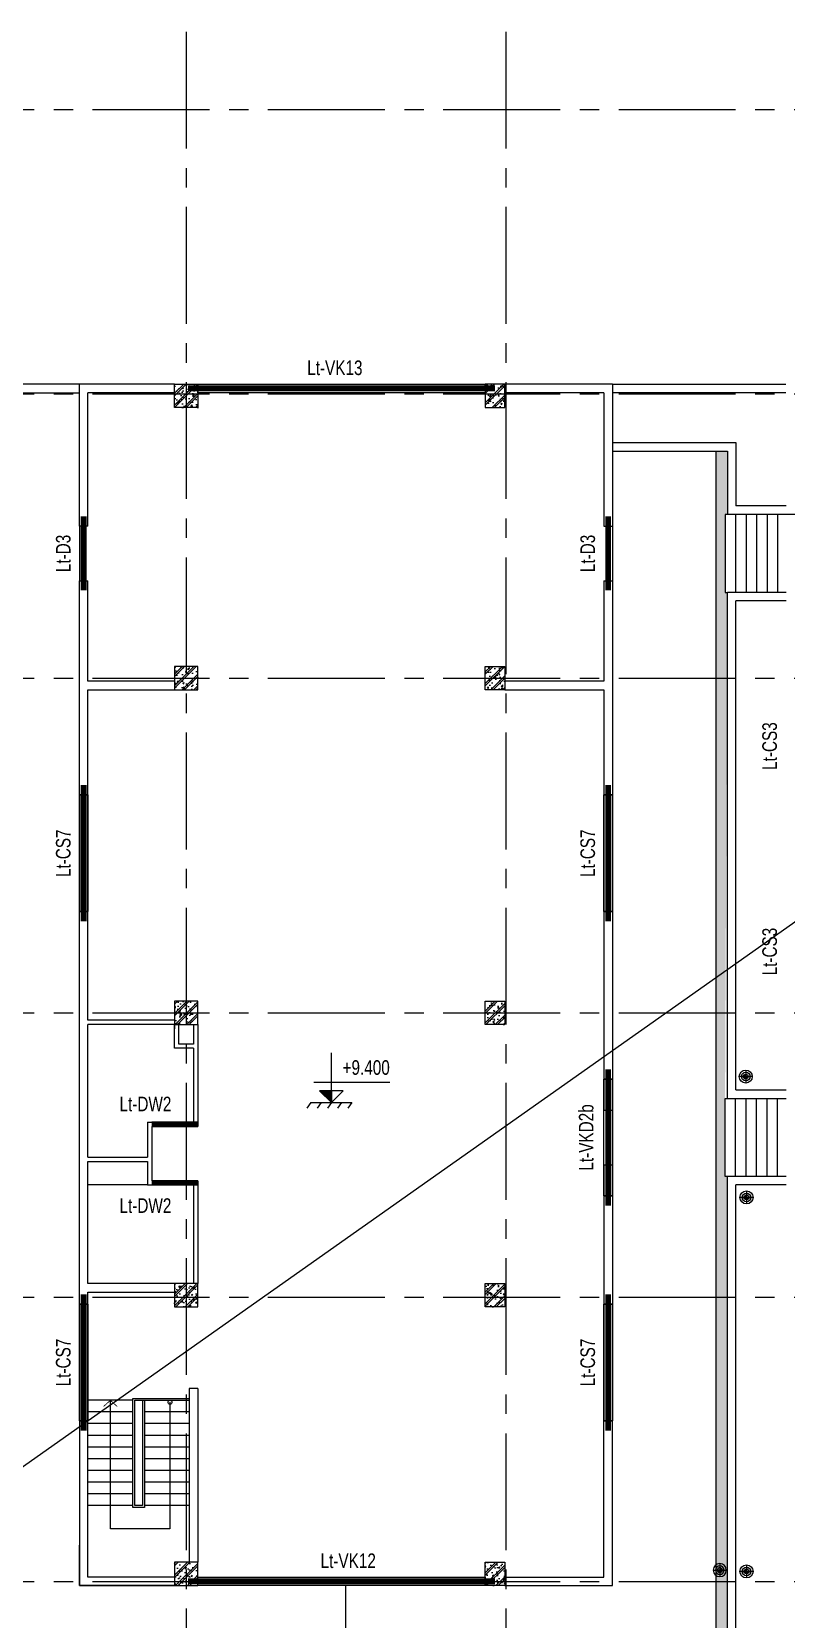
# Model space of a CAD drawing. Header units: millimetres. Extents: x 0 to 132458, y 0 to 365310.
# Drawn here: x 49215 to 68577, y 119774 to 160547 of the extents above; entities that cross this region are included whole.
import ezdxf
from ezdxf.enums import TextEntityAlignment as Align

# ---------------------------------------------------------------- set-up
doc = ezdxf.new("R2010")
doc.units = ezdxf.units.MM
doc.header["$LTSCALE"] = 400
doc.linetypes.add('CENTER2', pattern=[1.125, 0.75, -0.125, 0.125, -0.125])
doc.layers.get('0').update_dxf_attribs({"lineweight": 5})
for name, color, linetype in [('CDC.01.AXIS', 160, 'CENTER2'), ('CDC.02.DIM', 1, 'Continuous'), ('CDC.03.BORDER', 3, 'Continuous'), ('CDC.06.TEXT', 2, 'Continuous'), ('CDC.09.COLUMN', 4, 'Continuous'), ('CDC.10.HATCH', 9, 'Continuous'), ('CDC.11.NOTE', 8, 'Continuous'), ('CDC.12.PILE', 7, 'Continuous'), ('KCS_LANH_TO', 3, 'Continuous')]:
    doc.layers.add(name, color=color, linetype=linetype)
doc.layers.add('KCS_Plotter', color=11, linetype='Continuous', plot=False)
doc.styles.add('KCS_SMTEXT', font='arial.ttf', dxfattribs={"width": 0.7})
doc.styles.add('SMTEXT', font='arial.ttf', dxfattribs={"width": 0.7})
pattern_1 = [(50, (1150, 0), (358.63009, -31.376067), [37.5, -412.5]), (355, (1150, 0), (-69.37567, 376.09607), [30, -330]), (100.4514, (1179.9, -2.6), (289.25469, 344.71977), [31.870095, -350.571056]), (46.1842, (1150, 100), (533.62052, -82.75951), [56.25, -618.75]), (96.6356, (1194.47, 93.1), (467.33135, 487.05894), [47.80514, -525.8565]), (351.1842, (1150, 100), (467.33097, 487.0593), [45, -495]), (21, (1200, 75), (298.453526, -201.309445), [37.5, -412.5]), (326, (1200, 75), (121.657666, 362.57502), [30, -330]), (71.4514, (1224.87, 58.22), (420.111314, 161.26525), [31.870095, -350.571056]), (37.5, (1150, 0), (6.079928, 166.446927), [0, -326, 0, -335, 0, -331.25]), (7.5, (1150, 0), (131.534769, 197.205856), [0, -191, 0, -318.5, 0, -126.25]), (327.5, (1038.5, 0), (266.911218, -11.277436), [0, -125, 0, -390, 0, -517.5]), (317.5, (988.5, 0), (291.593085, 50.05249), [0, -162.5, 0, -259, 0, -367.5]), (45, (1150, 0), (-150.26019, 150.26019), []), (45, (1150, 61.25), (-150.26019, 150.26019), [])]
pattern_2 = [(50, (-1150, 0), (358.63009, -31.376067), [37.5, -412.5]), (355, (-1150, 0), (-69.37567, 376.09607), [30, -330]), (100.4514, (-1120.1, -2.6), (289.25469, 344.71977), [31.870095, -350.571056]), (46.1842, (-1150, 100), (533.62052, -82.75951), [56.25, -618.75]), (96.6356, (-1105.53, 93.1), (467.33135, 487.05894), [47.80514, -525.8565]), (351.1842, (-1150, 100), (467.33097, 487.0593), [45, -495]), (21, (-1100, 75), (298.453526, -201.309445), [37.5, -412.5]), (326, (-1100, 75), (121.657666, 362.57502), [30, -330]), (71.4514, (-1075.13, 58.22), (420.111314, 161.26525), [31.870095, -350.571056]), (37.5, (-1150, 0), (6.079928, 166.446927), [0, -326, 0, -335, 0, -331.25]), (7.5, (-1150, 0), (131.534769, 197.205856), [0, -191, 0, -318.5, 0, -126.25]), (327.5, (-1261.5, 0), (266.911218, -11.277436), [0, -125, 0, -390, 0, -517.5]), (317.5, (-1311.5, 0), (291.593085, 50.05249), [0, -162.5, 0, -259, 0, -367.5]), (45, (-1150, 0), (-150.26019, 150.26019), []), (45, (-1150, 61.25), (-150.26019, 150.26019), [])]

# ---------------------------------------------------------------- blocks, each defined once
blk = doc.blocks.new('T3-7.95M')
at = {"layer": 'CDC.10.HATCH'}
h = blk.add_hatch(dxfattribs=at)
h.set_pattern_fill('CHAU-01', color=256, scale=50, style=0, pattern_type=2)
h.set_pattern_definition(pattern_1)
h.paths.add_polyline_path([(1781880, -80498), (1781280, -80498), (1781280, -79898), (1781880, -79898)])
h = blk.add_hatch(dxfattribs=at)
h.set_pattern_fill('CHAU-01', color=256, scale=50, style=0, pattern_type=2)
h.set_pattern_definition(pattern_2)
h.paths.add_polyline_path([(1789255, -79898), (1789255, -80498), (1789755, -80498), (1789755, -79898)])
h = blk.add_hatch(dxfattribs=at)
h.set_pattern_fill('CHAU-01', color=256, scale=50, style=0, pattern_type=2)
h.set_pattern_definition(pattern_1)
h.paths.add_polyline_path([(1781880, -87148), (1781280, -87148), (1781280, -87748), (1781880, -87748)])
h = blk.add_hatch(dxfattribs=at)
h.set_pattern_fill('CHAU-01', color=256, scale=50, style=0, pattern_type=2)
h.set_pattern_definition(pattern_2)
h.paths.add_polyline_path([(1789255, -87148), (1789255, -87748), (1789755, -87748), (1789755, -87148)])
h = blk.add_hatch(dxfattribs=at)
h.set_pattern_fill('CHAU-01', color=256, scale=50, style=0, pattern_type=2)
h.set_pattern_definition(pattern_1)
h.paths.add_polyline_path([(1781880, -95748), (1781280, -95748), (1781280, -96348), (1781880, -96348)])
h = blk.add_hatch(dxfattribs=at)
h.set_pattern_fill('CHAU-01', color=256, scale=50, style=0, pattern_type=2)
h.set_pattern_definition(pattern_2)
h.paths.add_polyline_path([(1789255, -95748), (1789255, -96348), (1789755, -96348), (1789755, -95748)])
h = blk.add_hatch(dxfattribs=at)
h.set_pattern_fill('CHAU-01', color=256, scale=50, style=0, pattern_type=2)
h.set_pattern_definition(pattern_1)
h.paths.add_polyline_path([(1781880, -102998), (1781280, -102998), (1781280, -103598), (1781880, -103598)])
h = blk.add_hatch(dxfattribs=at)
h.set_pattern_fill('CHAU-01', color=256, scale=50, style=0, pattern_type=2)
h.set_pattern_definition(pattern_2)
h.paths.add_polyline_path([(1789255, -102998), (1789255, -103598), (1789755, -103598), (1789755, -102998)])
h = blk.add_hatch(dxfattribs=at)
h.set_pattern_fill('CHAU-01', color=256, scale=50, style=0, pattern_type=2)
h.set_pattern_definition(pattern_1)
h.paths.add_polyline_path([(1781880, -110157), (1781280, -110157), (1781280, -110757), (1781880, -110757)])
h = blk.add_hatch(dxfattribs=at)
h.set_pattern_fill('CHAU-01', color=256, scale=50, style=0, pattern_type=2)
h.set_pattern_definition(pattern_2)
h.paths.add_polyline_path([(1789255, -110157), (1789255, -110757), (1789755, -110757), (1789755, -110157)])
at = {"layer": 'CDC.09.COLUMN', "ltscale": 2000}
for points in [[(1781880, -79898), (1781880, -80498), (1781280, -80498), (1781280, -79898)], [(1789255, -79898), (1789255, -80498), (1789755, -80498), (1789755, -79898)], [(1781880, -87748), (1781880, -87148), (1781280, -87148), (1781280, -87748)], [(1789255, -87748), (1789255, -87148), (1789755, -87148), (1789755, -87748)], [(1781880, -96348), (1781880, -95748), (1781280, -95748), (1781280, -96348)], [(1789255, -96348), (1789255, -95748), (1789755, -95748), (1789755, -96348)], [(1781880, -103598), (1781880, -102998), (1781280, -102998), (1781280, -103598)], [(1789255, -103598), (1789255, -102998), (1789755, -102998), (1789755, -103598)], [(1781880, -110757), (1781880, -110157), (1781280, -110157), (1781280, -110757)], [(1789255, -110757), (1789255, -110157), (1789755, -110157), (1789755, -110757)]]:
    blk.add_lwpolyline(points, close=True, dxfattribs=at)
blk = doc.blocks.new('fgsgfghg')
at = {"layer": 'CDC.09.COLUMN', "ltscale": 1.5}
blk.add_hatch(color=256, dxfattribs=at).paths.add_polyline_path([(63, 0, -0.414214), (0, -63, -0.414214), (-63, 0, -1), (0, 0, 1)])
at = {"layer": 'CDC.09.COLUMN'}
for p, q in [((167, 0), (-167, 0)), ((0, 167), (0, -167))]:
    blk.add_line(p, q, dxfattribs=at)
at = {"layer": 'CDC.09.COLUMN', "ltscale": 1.5}
for p, q in [((-96, 0), (96, 0)), ((0, 93), (0, -93))]:
    blk.add_line(p, q, dxfattribs=at)
at = {"layer": 'CDC.09.COLUMN'}
for radius in [167, 111]:
    blk.add_circle((0, 0), radius, dxfattribs=at)
at = {"layer": 'CDC.09.COLUMN', "ltscale": 1.5}
blk.add_circle((0, 0), 62.5, dxfattribs=at)
for centre, start, end in [((-31, 0), 0, 180), ((31, 0), 180, 0)]:
    blk.add_arc(centre, 31.3, start, end, dxfattribs=at)
blk = doc.blocks.new('CAODO')
at = {"layer": 'CDC.10.HATCH'}
blk.add_hatch(color=256, dxfattribs=at).paths.add_polyline_path([(-200, 200), (0, 0), (0, 200)])
at = {"layer": 'CDC.02.DIM'}
for p, q in [((-350, 0), (-418, -96)), ((-175, 0), (-243, -96)), ((0, 0), (-68, -96)), ((175, 0), (107, -96)), ((350, 0), (282, -96))]:
    blk.add_line(p, q, dxfattribs=at)
for points in [[(0, 200), (0, 0), (200, 200), (-200, 200), (0, 0), (0, 850)], [(-300, 350), (1000, 350)], [(-350, 0), (350, 0)]]:
    blk.add_lwpolyline(points, dxfattribs=at)

msp = doc.modelspace()

# ---------------------------------------------------------------- hatches: boundary and pattern name
at = {"layer": 'CDC.10.HATCH', "ltscale": 10}
h = msp.add_hatch(dxfattribs=at)
h.set_pattern_fill('ANSI33', color=256, scale=40, angle=135, style=0)
h.set_pattern_definition([(180, (-178934.05, 57282.33), (-4e-14, -254), []), (180, (-179061.05, 57409.33), (-4e-14, -254), [127, -63.5])])
h.paths.add_polyline_path([(67006.9, 146147.3), (67006.9, 148147.3), (67067.1, 148147.3), (67067.1, 149777.2), (66766.9, 149777.2), (66766.9, 117897.2), (67067.1, 117897.2), (67067, 131147.2), (67006.9, 131147.2), (67006.9, 133147.2), (67067.1, 146147.3)])

# ---------------------------------------------------------------- linework, layer by layer
at = {"ltscale": 10}
for p, q in [((63897.1, 132847.3), (64117.1, 132847.3)), ((63897.1, 131447.3), (64117.1, 131447.3))]:
    msp.add_line(p, q, dxfattribs=at)
for points in [[(50656.9, 137947.5), (50436.9, 137947.5), (50436.9, 140947.2), (50656.9, 140947.2)], [(50436.9, 137947.5), (50506.9, 137947.5), (50506.9, 140947.2), (50436.9, 140947.2)], [(50586.9, 137947.5), (50656.9, 137947.5), (50656.9, 140947.2), (50586.9, 140947.2)], [(64117.1, 137947.5), (63897.1, 137947.5), (63897.1, 140947.2), (64117.1, 140947.2)], [(63897.1, 137947.5), (63967.1, 137947.5), (63967.1, 140947.2), (63897.1, 140947.2)], [(64047.1, 137947.5), (64117.1, 137947.5), (64117.1, 140947.2), (64047.1, 140947.2)], [(64117.1, 130647.5), (63897.1, 130647.5), (63897.1, 133647.2), (64117.1, 133647.2)], [(50656.9, 124867.5), (50436.9, 124867.5), (50436.9, 127867.2), (50656.9, 127867.2)], [(50436.9, 124867.5), (50506.9, 124867.5), (50506.9, 127867.2), (50436.9, 127867.2)], [(50586.9, 124867.5), (50656.9, 124867.5), (50656.9, 127867.2), (50586.9, 127867.2)], [(64117.1, 124867.5), (63897.1, 124867.5), (63897.1, 127867.2), (64117.1, 127867.2)], [(63897.1, 124867.5), (63967.1, 124867.5), (63967.1, 127867.2), (63897.1, 127867.2)], [(64047.1, 124867.5), (64117.1, 124867.5), (64117.1, 127867.2), (64047.1, 127867.2)]]:
    msp.add_lwpolyline(points, close=True, dxfattribs=at)
for points in [[(63967.1, 132847.3), (63967.1, 133647.2), (63897.1, 133647.2), (63897.1, 132847.3)], [(64047.1, 131447.3), (64047.1, 130647.5), (64117.1, 130647.5), (64117.1, 133647.2), (64047.1, 133647.2), (64047.1, 132847.3)], [(63897.1, 131447.3), (63897.1, 130647.5), (63967.1, 130647.5), (63967.1, 131447.3)]]:
    msp.add_lwpolyline(points, dxfattribs=at)
at = {"layer": 'CDC.01.AXIS', "ltscale": 10}
for p, q in [((53176.9, 160547.2), (53176.9, 116747.2)), ((61376.9, 160547.2), (61376.9, 116747.2)), ((10276.8, 158547.2), (104277.1, 158547.2)), ((10276.8, 151247.2), (104277.1, 151247.2)), ((10276.8, 143947.2), (104277.1, 143947.2)), ((10276.8, 135347.2), (104277.1, 135347.2)), ((10276.8, 128047.2), (104277.1, 128047.2)), ((10276.8, 120747.2), (104277.1, 120747.2))]:
    msp.add_line(p, q, dxfattribs=at)
at = {"layer": 'CDC.03.BORDER'}
for p, q in [((50436.9, 151497.2), (45986.8, 151497.2)), ((45986.8, 151277.2), (50436.9, 151277.2)), ((64117, 151497.2), (68567.1, 151497.2)), ((68567.1, 151277.2), (64117, 151277.2))]:
    msp.add_line(p, q, dxfattribs=at)
at = {"layer": 'CDC.03.BORDER', "ltscale": 10}
for p, q in [((52876.9, 151497.2), (50386.9, 151497.2)), ((50436.9, 147847.3), (50436.9, 151497.2)), ((52876.9, 151277.2), (50656.9, 151277.2)), ((50656.9, 147847.3), (50656.9, 151277.2)), ((64117.1, 151497.3), (61351.8, 151497.3)), ((63897.1, 151277.3), (61351.8, 151277.3)), ((63897.1, 151277.3), (63897.1, 147847.3)), ((64117.1, 151497.3), (64117.1, 147847.3)), ((64117, 149997.2), (67287.1, 149997.2)), ((64117, 149777.2), (67067.1, 149777.2)), ((67067.1, 149777.2), (67067.1, 148147.3)), ((67287.1, 149997.2), (67287.1, 148367.3)), ((69166.9, 148147.3), (67007.1, 148147.3)), ((68577, 148367.1), (67287.1, 148367.3)), ((50656.9, 147847.3), (50436.9, 147847.3)), ((63897.1, 147847.3), (64117.1, 147847.3)), ((63897.1, 146447.3), (64117.1, 146447.3)), ((67007.1, 146147.3), (67067.1, 146147.3)), ((67067.1, 133147.2), (67067.1, 146147.3)), ((68577, 146147.2), (67067.1, 146147.3)), ((67287.1, 133367.2), (67287.1, 145927.3)), ((68577, 145927.2), (67287.1, 145927.3)), ((50656.9, 140947.2), (50656.9, 143647.2)), ((50656.9, 143647.2), (53476.8, 143647.2)), ((61351.8, 143647.2), (63897.1, 143647.2)), ((63897.1, 143647.2), (63897.1, 140947.2)), ((50656.9, 140947.2), (50436.9, 140947.2)), ((64117.1, 140947.2), (63897.1, 140947.2)), ((50436.9, 137947.5), (50656.9, 137947.5)), ((63897.1, 137947.5), (64117.1, 137947.5)), ((52876.8, 135157.2), (50656.9, 135157.2)), ((52876.8, 135047.2), (50656.9, 135047.2)), ((52876.8, 135047.2), (52876.8, 134937.2)), ((53366.8, 135047.2), (53366.8, 134547.2)), ((53476.8, 135047.2), (53476.8, 132428)), ((53366.8, 134437.2), (53366.8, 132538)), ((64117.1, 133647.2), (63897.1, 133647.2)), ((67287.1, 133367.2), (68577, 133367.2)), ((67007.1, 133147.2), (68577, 133147.2)), ((52187.4, 132538), (52382.1, 132538)), ((52187.4, 132538), (52187.4, 131638)), ((52382.1, 132538), (52382.1, 132428)), ((53282.1, 132538), (53282.1, 132428)), ((53282.1, 132538), (53366.8, 132538)), ((52297.4, 132428), (52382.1, 132428)), ((52297.4, 132428), (52297.4, 131038)), ((53282.1, 132428), (53476.8, 132428)), ((50656.9, 131638), (52187.4, 131638)), ((50656.9, 131528), (52187.4, 131528)), ((52187.4, 131528), (52187.4, 130928)), ((52187.4, 130928), (50656.9, 130928)), ((52187.4, 130928), (52382.1, 130928)), ((52297.4, 131038), (52382.1, 131038)), ((52382.1, 130928), (52382.1, 131038)), ((53282.1, 130928), (53282.1, 131038)), ((53282.1, 131038), (53476.8, 131038)), ((53282.1, 130928), (53366.8, 130928)), ((53366.8, 130928), (53366.8, 128397.2)), ((53476.8, 131038), (53476.8, 128397.2)), ((68577, 131147.2), (67007.1, 131147.2)), ((67067.1, 117897.2), (67067, 131147.2)), ((68577, 130927.2), (67287, 130927.2)), ((67287.1, 117897.2), (67287, 130927.2)), ((50656.9, 127867.2), (50656.9, 128177.2)), ((50656.9, 128177.2), (52876.8, 128177.2)), ((53256.8, 125697.2), (53256.8, 121237.2)), ((53476.8, 125697.2), (53256.8, 125697.2)), ((53476.8, 125697.2), (53476.8, 121237.2)), ((50436.9, 124867.5), (50656.9, 124867.5)), ((50656.9, 120857.5), (50656.9, 124867.5)), ((63897.1, 120857.5), (63897.1, 124867.5)), ((63897.1, 124867.5), (64117.1, 124867.5)), ((52876.9, 120857.5), (50656.9, 120857.5)), ((61351.7, 120857.5), (63897.1, 120857.5))]:
    msp.add_line(p, q, dxfattribs=at)
for points in [[(53476.8, 151497.2), (60851.8, 151497.2), (60851.8, 151277.2), (53476.8, 151277.2)], [(52986.8, 135047.2), (53366.8, 135047.2), (53366.8, 134547.2), (52986.8, 134547.2)], [(53476.8, 120857.5), (60851.8, 120857.5), (60851.8, 120637.5), (53476.8, 120637.5)]]:
    msp.add_lwpolyline(points, close=True, dxfattribs=at)
for points in [[(67007.1, 148147.3), (67007.1, 146147.3)], [(67277.1, 148147.3), (67277.1, 146147.3)], [(67547.1, 148147.3), (67547.1, 146147.3)], [(67817.1, 148147.3), (67817.1, 146147.3)], [(68087.1, 148147.3), (68087.1, 146147.3)], [(68087.1, 148147.3), (68087.1, 146147.3)], [(68357.1, 148147.3), (68357.1, 146147.3)], [(50436.9, 140947.2), (50436.9, 146447.3), (50656.9, 146447.3)], [(52876.8, 143867.2), (50656.9, 143867.2), (50656.9, 146447.3)], [(63897.1, 146447.3), (63897.1, 143867.2), (61351.8, 143867.2)], [(64117.1, 146447.3), (64117.1, 140947.2)], [(50656.9, 127867.2), (50436.9, 127867.2), (50436.9, 137947.5)], [(50656.9, 135157.2), (50656.9, 137947.5)], [(63897.1, 137947.5), (63897.1, 133647.2)], [(64117.1, 137947.5), (64117.1, 133647.2)], [(50656.9, 131638), (50656.9, 135047.2)], [(53366.8, 134437.2), (52876.8, 134437.2), (52876.8, 135047.2), (53476.8, 135047.2), (53476.8, 134437.2)], [(67007.1, 131147.2), (67007.1, 133147.2)], [(53476.8, 128397.2), (50656.9, 128397.2), (50656.9, 131528)], [(64117.1, 130647.5), (64117.1, 127867.2), (63897.1, 127867.2)], [(63897.1, 130647.5), (63897.1, 127867.2)], [(50436.9, 124867.5), (50436.9, 120637.5), (53202.1, 120637.5)], [(61351.8, 120637.5), (64117.1, 120637.5), (64117.1, 124867.5)], [(52876.8, 120637.5), (50436.9, 120637.5), (50436.9, 121672.3)]]:
    msp.add_lwpolyline(points, dxfattribs=at)
at = {"layer": 'CDC.03.BORDER', "color": 8, "ltscale": 10}
for points in [[(67277.1, 131147.2), (67277.1, 133147.2)], [(67547.1, 131147.2), (67547.1, 133147.2)], [(67817.1, 131147.2), (67817.1, 133147.2)], [(68087.1, 131147.2), (68087.1, 133147.2)], [(68357.1, 131147.2), (68357.1, 133147.2)]]:
    msp.add_lwpolyline(points, dxfattribs=at)
at = {"layer": 'CDC.10.HATCH', "ltscale": 10}
for p, q in [((66767.1, 149777.2), (66767.1, 117897.2)), ((50436.9, 147847.3), (50436.9, 146447.3)), ((64117.1, 147847.3), (64117.1, 146447.3)), ((64117.1, 132847.3), (64117.1, 131447.3)), ((52382.1, 130928), (53282.1, 130928)), ((57277, 117897.2), (57277, 120637.5))]:
    msp.add_line(p, q, dxfattribs=at)
for points in [[(53476.8, 151417.7), (60851.8, 151417.7), (60851.8, 151356.7), (53476.8, 151356.7)], [(53476.8, 120778), (60851.8, 120778), (60851.8, 120717), (53476.8, 120717)]]:
    msp.add_lwpolyline(points, close=True, dxfattribs=at)
at = {"layer": 'CDC.11.NOTE', "ltscale": 10}
for p, q in [((51806.8, 125397.2), (50656.8, 125397.2)), ((51806.8, 125447.2), (53256.8, 125447.2)), ((51806.8, 122647.2), (51806.8, 125447.2)), ((51856.8, 125397.2), (53256.8, 125397.2)), ((51856.8, 122697.2), (51856.8, 125397.2)), ((52056.8, 125397.2), (52056.8, 122697.2)), ((52106.8, 125397.2), (52106.8, 122647.2)), ((51806.8, 125097.2), (50656.8, 125097.2)), ((51806.8, 124797.2), (50656.8, 124797.2)), ((53256.8, 125097.2), (52106.8, 125097.2)), ((53256.8, 124797.2), (52106.8, 124797.2)), ((51806.8, 124497.2), (50656.8, 124497.2)), ((53256.8, 124497.2), (52106.8, 124497.2)), ((51806.8, 124197.2), (50656.8, 124197.2)), ((53256.8, 124197.2), (52106.8, 124197.2)), ((51806.8, 123897.2), (50656.8, 123897.2)), ((51806.8, 123597.2), (50656.8, 123597.2)), ((53256.8, 123897.2), (52106.8, 123897.2)), ((53256.8, 123597.2), (52106.8, 123597.2)), ((51806.8, 123297.2), (50656.8, 123297.2)), ((53256.8, 123297.2), (52106.8, 123297.2)), ((51806.8, 122997.2), (50656.8, 122997.2)), ((53256.8, 122997.2), (52106.8, 122997.2)), ((51806.8, 122697.2), (50656.8, 122697.2)), ((52106.8, 122647.2), (51806.8, 122647.2)), ((52056.8, 122697.2), (51856.8, 122697.2)), ((53256.8, 122697.2), (52106.8, 122697.2))]:
    msp.add_line(p, q, dxfattribs=at)
at = {"layer": 'CDC.11.NOTE', "const_width": 20}
msp.add_lwpolyline([(51406.8, 125237.2), (51231.8, 125397.2), (51056.8, 125237.2)], dxfattribs=at)
at = {"layer": 'CDC.11.NOTE', "ltscale": 300}
msp.add_lwpolyline([(52761.8, 125347.2), (52761.8, 122097.2), (51231.8, 122097.2), (51231.8, 125397.2)], dxfattribs=at)
at = {"layer": 'CDC.11.NOTE'}
msp.add_circle((52761.8, 125347.2), 50, dxfattribs=at)
at = {"layer": 'KCS_LANH_TO', "color": 2, "linetype": 'ByBlock', "ltscale": 10, "const_width": 150}
for points in [[(53226.8, 151387.2), (61101.8, 151387.2)], [(50546.9, 148097.3), (50546.9, 146197.3)], [(64007.1, 148097.3), (64007.1, 146197.3)], [(50546.9, 141197.2), (50546.9, 137697.5)], [(64007.1, 141197.2), (64007.1, 137697.5)], [(64007.1, 130397.5), (64007.1, 133897.2)], [(50546.9, 128117.2), (50546.9, 124617.5)], [(64007.1, 128117.2), (64007.1, 124617.5)], [(53226.8, 120747.2), (61101.8, 120747.5)]]:
    msp.add_lwpolyline(points, dxfattribs=at)
at = {"layer": 'KCS_LANH_TO', "color": 1, "linetype": 'ByBlock', "ltscale": 10, "const_width": 150}
for points in [[(52287.4, 132483), (53476.8, 132483)], [(52287.4, 130983), (53476.8, 130983)]]:
    msp.add_lwpolyline(points, dxfattribs=at)
at = {"layer": 'KCS_Plotter', "linetype": 'ByBlock', "ltscale": 10}
msp.add_line((0, 89100), (126150, 178200), dxfattribs=at)

# ---------------------------------------------------------------- block references
at = {"layer": 'CDC.03.BORDER'}
msp.add_blockref('T3-7.95M', (-1728402.9, 231394.9), dxfattribs=at)
at = {"layer": 'CDC.03.BORDER', "xscale": 1.5, "yscale": 1.5, "zscale": 1.5}
msp.add_blockref('CAODO', (56903, 133044.4), dxfattribs=at)
at = {"layer": 'CDC.12.PILE'}
for p in [(67536.6, 133711.3), (67557.4, 130608.6), (67557.4, 121002.2)]:
    msp.add_blockref('fgsgfghg', p, dxfattribs=at)
at = {"layer": 'CDC.12.PILE', "xscale": -1}
msp.add_blockref('fgsgfghg', (66872.9, 121034.6), dxfattribs=at)

# ---------------------------------------------------------------- texts
at = {"layer": 'CDC.02.DIM', "style": 'SMTEXT', "width": 0.75}
msp.add_text('+9.400', height=375, dxfattribs=at).set_placement((58403, 133756.9), align=Align.RIGHT)
at = {"layer": 'CDC.06.TEXT', "ltscale": 10, "style": 'KCS_SMTEXT', "width": 0.75}
for s, rotation, p in [('Lt-VK13', 360, (56992.8, 151729)), ('Lt-D3', 90, (50209.4, 147147.3)), ('Lt-D3', 90, (63669.6, 147147.3)), ('Lt-CS3', 90.00003, (68338.2, 142199.9)), ('Lt-CS7', 90.00013, (50209.4, 139447.4)), ('Lt-CS7', 90, (63669.6, 139447.4)), ('Lt-CS3', 90.00003, (68338.2, 136922.2)), ('Lt-DW2', 360, (52131.6, 132820.5)), ('Lt-VKD2b', 90, (63629.6, 132147.4)), ('Lt-DW2', 360, (52131.6, 130210.5)), ('Lt-CS7', 90.00026, (50209.4, 126367.3)), ('Lt-CS7', 90, (63669.6, 126367.3)), ('Lt-VK12', 360, (57336.1, 121089.1))]:
    msp.add_text(s, height=375, rotation=rotation, dxfattribs=at).set_placement(p, align=Align.CENTER)

doc.saveas('drawing.dxf')
